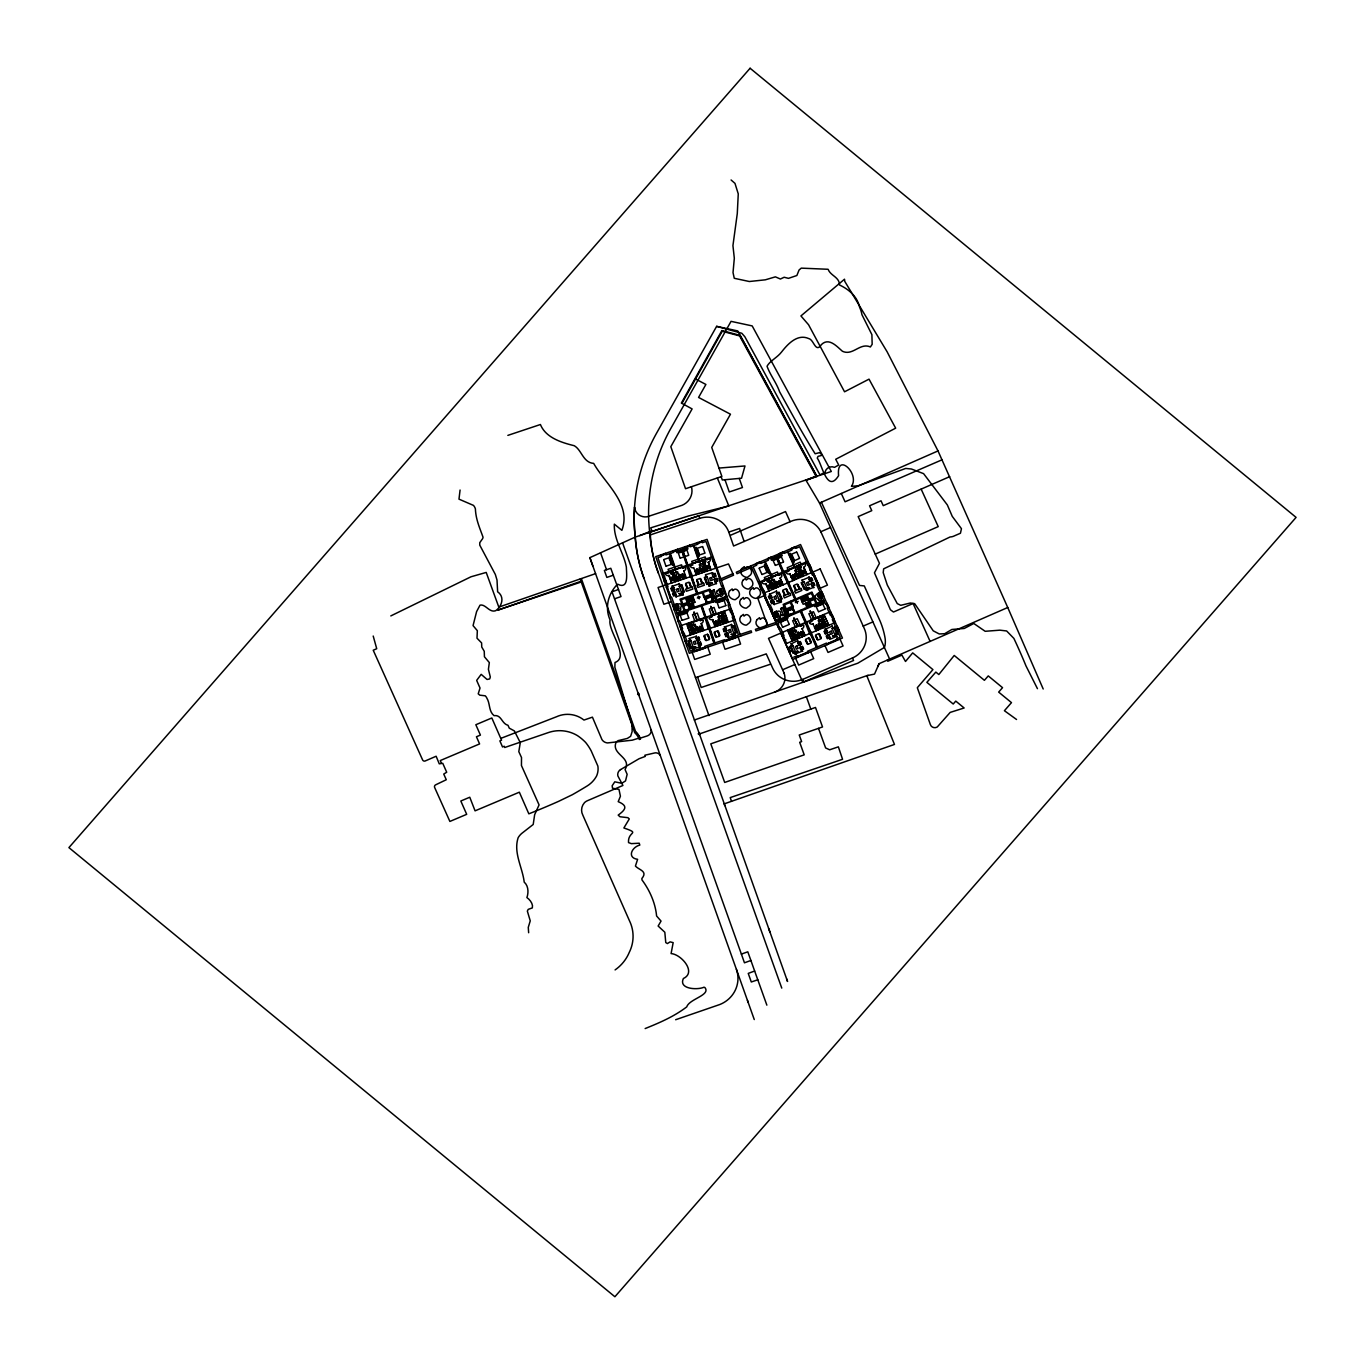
<?xml version="1.0" encoding="UTF-8"?>
<svg xmlns="http://www.w3.org/2000/svg" width="1365" height="1365" viewBox="0 0 1365 1365"><rect width="100%" height="100%" fill="white"/><g stroke="black" fill="none" stroke-linecap="round" stroke-linejoin="round"><path stroke-width="1.5" d="M719.628 595.004L718.109 594.014A2.116 2.065 -8.4 0 1 716.779 591.284M716.54 583.503L709.937 585.721L708.589 583.828M460.073 490.035L458.981 499.146L473.467 505.391A9.845 9.555 -8.4 0 1 475.395 508.889C475.822 519.638 479.815 528.05 483.039 537.213A4.607 4.47 -8.4 0 1 481.93 539.602L479.763 542.69L479.763 545.13L495.341 574.46L497.014 580.057L497.628 591.796C504.726 596.693 502.269 606.009 495.717 610.701C489.37 613.056 485.684 603.842 480.036 605.122L476.607 611.571L473.058 625.614L477.341 630.681L476.999 638.206L481.606 642.915L481.743 647.027L484.251 651.293L484.439 656.787L489.335 662.588L488.414 669.328L490.308 676.989L489.711 678.934L487.049 679.463L481.18 674.344L476.658 680.401L480.036 688.045L478.228 693.812L479.78 695.16L485.223 695.809A7.746 7.525 -8.4 0 1 486.878 698.18C490.291 703.743 488.534 711.216 494.045 715.635C501.637 714.56 501.484 723.587 508.019 725.31L509.282 728.159L514.349 730.906L520.287 742.645L518.802 751.654L521.515 757.541L521.447 765.543L539.073 804.906L534.653 814.683L533.203 824.477L521.788 833.384A17.131 16.619 -8.4 0 0 518.154 837.701C513.189 852.681 522.505 867.44 524.211 882.131C528.494 885.8 528.682 892.659 526.907 897.573C530.012 899.689 533.391 904.193 532.333 907.896L528.204 909.38L527.351 911.12L530.251 920.846L528.272 927.364L528.647 932.739M719.526 595.464L720.498 596.351M714.97 621.792L716.744 621.706M799.992 566.373L800.692 567.925M817.345 625.818L815.826 626.416M802.04 632.319L800.538 633.019M820.229 597.563L820.501 596.113L820.16 597.478M700.893 627.115L699.324 627.576M772.658 584.254L773.699 580.04M794.618 634.981L795.676 630.767M709.937 585.721L708.691 586.148L708.93 584.885M721.215 593.144L721.573 591.847M721.675 593.331L722.085 591.898M675.846 576.678L677.262 572.566M693.301 629.06L694.7 624.948M804.326 572.14L802.859 570.519L803.354 572.566M1043.201 689.001L1007.745 607.51L879.094 663.68L874.521 674.088L866.792 675.692L699.307 733.995M877.78 666.666L879.094 663.68M768.341 581.797L767.676 580.33M707.002 565.588L708.435 567.192M704.63 561.1L705.193 562.687M794.276 586.08L794.891 587.428M681.92 403.375L722.221 331.268L739.608 335.909L815.997 476.146L805.981 480.292L819.529 503.071L889.605 659.039M805.981 480.292L816.918 476.487L737.765 330.927L716.625 326.354L656.514 433.285A181.409 176.017 -8.4 0 0 637.762 483.329A181.75 176.358 -8.4 0 0 635.237 537.093A159.296 154.552 -8.4 0 0 638.138 557.875L638.393 559.07A159.842 155.098 -8.4 0 0 643.888 578.06L787.554 981.469L786.615 978.859M802.722 570.638L803.968 571.679L802.859 570.57M777.163 616.298L777.879 615.206L776.583 614.421L775.883 615.513L777.197 616.229M791.581 607.886L793.44 610.786M794.003 575.723L792.638 576.286M780.029 581.712L778.681 582.326M806.732 590.363L808.763 587.667M795.522 654.108L797.57 651.412M778.408 581.541L779.62 581.029M792.4 575.518L793.628 575.006M677.501 608.858L678.303 607.817L677.091 606.93L676.289 607.971L677.552 608.807M710.602 595.601L710.687 596.539L705.705 597.239M697.856 569.922L696.44 570.365M683.302 574.853L682.073 575.245M680.64 610.138L680.76 608.961M780.302 617.424L780.422 616.144M800.368 632.268L801.579 631.756M815.69 625.682L816.901 625.153M783.629 593.297L784.312 594.816M778.442 614.25L777.709 612.783M817.584 595.635L818.249 597.153M709.186 585.585L711.455 583.06M715.533 598.467L717.802 595.959M692.891 649.296L695.16 646.771M681.8 574.443L683.063 574.017M696.287 569.58L697.532 569.171M810.315 639.793L809.667 638.342M811.356 642.096L810.639 640.646M816.458 638.138L817.14 639.639M820.331 635.476L819.614 634.025M782.606 590.994L783.288 592.512M699.255 626.825L700.518 626.416M715.089 621.519L716.335 621.092M690.383 584.186L689.854 582.65M691.219 586.575L690.673 585.039M714.151 632.78L714.697 634.35M802.518 651.088L794.754 654.057L796.375 654.142M787.468 590.687L786.871 589.185M798.61 585.909L797.945 584.425M799.651 588.213L799.054 586.728M806.442 642.437L807.125 643.956M815.417 635.817L816.099 637.336M821.321 637.813L820.604 636.346M685.503 584.083L686.049 585.653M686.339 586.472L686.885 588.042M696.628 580.381L697.174 581.934M702.395 582.821L701.746 581.319M719.201 591.199L719.747 592.768M714.987 635.169L715.533 636.738M798.081 586.046L797.433 584.715M793.747 586.216L794.43 587.718M788.458 593.041L787.844 591.506M794.788 588.52L795.471 590.038M805.401 640.134L806.084 641.652M701.508 580.466L700.91 578.931M678.951 606.93L678.422 605.395M709.663 638.683L709.135 637.148M719.867 635.271L719.27 633.735M678.405 607.033L677.876 605.65M718.485 632.985L718.007 631.586M708.298 636.397L707.77 635.015M709.135 638.786L708.589 637.404M697.464 582.753L698.01 584.322M703.965 636.192L704.511 637.762M704.801 638.581L705.347 640.151M708.793 636.329L708.367 634.759M718.98 632.916L718.434 631.347M707.121 565.502C709.988 566.748 705.023 565.298 707.428 567.533M813.728 587.342L805.964 590.328L807.756 590.328M620.495 769.638L639.059 758.735L645.287 756.398A14.947 14.503 -8.4 0 0 644.894 755.22L653.818 753.156A5.272 5.119 -8.4 0 1 660.268 755.425M783.135 590.857L783.732 592.205M795.317 588.383L795.932 589.748M799.122 588.366L798.525 587.018M777.913 614.404L777.248 613.073M818.113 595.515L818.71 596.863M805.93 639.997L806.544 641.362M820.792 637.967L820.143 636.636M705.33 638.496L705.824 639.895M836.489 635.646L837.018 637.028L835.994 634.64M767.471 580.33L768.188 581.934M390.8 615.922L470.993 576.781L486.213 572.43L498.805 607.118L595.567 573.641L754.265 1019.553M815.946 635.681L816.56 637.046M819.717 635.681L819.102 634.333M816.987 638.001L817.601 639.349M786.888 590.857L786.325 589.475M784.158 593.161L784.773 594.526M787.929 593.161L787.315 591.813M809.701 639.997L809.138 638.632M806.971 642.318L807.585 643.666M810.725 642.301L810.128 640.953M697.174 580.279L697.669 581.678M689.837 584.288L689.41 582.889M690.673 586.677L690.246 585.261M701.798 582.957L701.371 581.558M715.533 635.083L716.011 636.482M595.567 573.641L589.885 557.637L635.237 537.093L831.319 471.471L752.183 325.911L731.043 321.355L670.915 428.286A181.289 175.914 -8.4 0 0 652.163 478.33A181.75 176.358 -8.4 0 0 649.638 532.077A159.296 154.552 -8.4 0 0 652.538 552.876A160.012 155.252 -8.4 0 0 658.288 573.044M819.529 503.071L938.011 450.928L1007.745 607.51M949.682 476.658L883.24 505.664L881.022 500.801L869.573 505.784L871.774 510.664L858.175 516.601L879.452 563.353L874.453 572.822L890.407 609.728L893.461 612.032L913.083 603.484L930.094 641.379M875.238 554.105L938.233 526.617L921.153 489.114M942.038 459.8L845.072 501.791L841.301 493.499M730.838 535.131L785.523 511.568L790.096 521.737M734.489 545.642L791.12 521.276A22.915 22.232 -8.4 0 1 821.235 532.572M830.5 527.555L820.826 531.719L864.335 628.617A22.915 22.232 -8.4 0 1 852.46 657.981L802.757 679.378A22.915 22.232 -8.4 0 1 772.641 668.082L766.243 653.818M732.886 573.675L721.181 578.726M756.227 564.223L760.527 562.653M767.949 559.172L772.249 557.603M779.671 554.139L783.971 552.569M791.393 549.088L795.693 547.519M721.351 580.466L733.568 575.194L728.5 563.933L666.359 584.766L662.469 573.539L712.274 556.835L719.696 578.419M783.459 562.022L779.961 563.523L776.856 556.579L781.753 554.48L782.282 555.657L781.053 556.186L780.524 555.009M777.692 556.613L779.79 555.709M778.357 557.159L779.756 556.545M777.606 558.285L778.477 557.893M780.234 557.142L780.353 555.077M765.731 563.899L764.502 564.428L765.048 565.622L766.26 565.093M778.818 558.166L780.217 557.568M789.021 553.883L790.25 553.354L790.779 554.548L789.55 555.077L791.751 555.333M759.264 568.096L764.349 565.912M791.478 554.241L796.546 552.057M766.345 565.264L764.98 566.85M793.15 557.961L792.451 558.268A5.119 4.965 -8.4 0 1 793.202 559.752L794.106 560.588L792.365 561.339M766.772 571.338L767.471 571.031A5.119 4.965 -8.4 0 1 766.721 569.546M769.075 571.355L766.942 571.253M762.148 574.529L767.232 572.345M769.16 571.525L767.932 572.054L768.461 573.232L769.689 572.703M792.434 561.51L793.662 560.981L794.191 562.158L792.963 562.687M794.362 560.674L799.446 558.49M770.645 574.853L764.349 577.566L765.253 579.579M771.106 574.648L777.402 571.952L778.92 575.365M793.475 565.025L787.178 567.738L788.782 571.133L785.933 572.362A2.935 2.849 -8.4 0 0 789.806 573.812L789.943 573.744M793.935 564.837L800.231 562.124L801.136 564.137M767.847 578.828L761.755 582.207A2.952 2.866 -8.4 0 0 765.629 583.657L768.034 587.752L771.123 586.523L767.727 578.948M768.836 578.436L778.596 574.255M787.997 570.195L797.757 565.997M798.713 565.554L802.279 564.598M769.058 578.521L778.425 574.494M788.305 570.246L797.689 566.27M767.369 579.801L768.341 579.374M768.904 579.135L769.877 578.709M797.245 566.936L798.235 566.509M798.798 566.27L799.771 565.861M802.159 564.649L805.367 563.438A2.952 2.866 -8.4 0 1 803.849 567.209L807.107 574.494M768.017 579.852L766.908 581.541L768.939 581.882M799.361 566.373L801.392 566.697L800.282 568.403M778.715 575.313L781.616 574.204A2.935 2.849 -8.4 0 1 780.08 577.975L781.701 581.592M800.112 566.287L800.828 567.891M769.536 579.989L771.669 586.796L781.207 581.814M798.44 567.55L802.125 573.71L791.922 577.207M770.15 580.961L774.006 579.306L776.054 583.896M798.764 568.642L794.908 570.297L796.972 574.887M770.764 580.91L773.546 579.698M795.522 570.246L798.303 569.051M765.782 583.589L768.904 590.943M803.9 567.328L805.299 571.713L802.296 573.112L798.9 565.554M780.012 578.197L783.271 584.749M790.011 573.88L792.741 580.688M772.982 584.527L775.269 583.555M797.245 574.085L799.532 573.112M772.658 585.141L775.439 583.947M797.433 574.494L800.214 573.3M781.804 581.558L772.163 585.704L768.717 578.163M791.325 577.463L800.965 573.317L797.604 565.656M767.949 587.957L771.242 586.609M802.262 573.198L805.538 571.85M781.002 583.913L779.432 584.595L779.961 585.773L781.531 585.09M793.662 578.453L795.249 577.787L795.778 578.965L794.208 579.647M771.379 588.742L772.351 588.332M772.914 588.076L773.887 587.667M787.127 582.036L786.871 583.196M788.083 581.626L789.124 582.241M801.272 575.876L802.245 575.467M802.808 575.228L803.78 574.802M802.159 580.21L809.155 577.19M808.967 579.306L811.322 578.282L812.226 580.313L809.872 581.336L808.967 579.306L811.527 577.787L812.738 580.5L809.957 581.285M811.083 584.032L813.455 583.026L814.359 585.056L812.004 586.063L811.083 584.032L813.642 582.531L814.871 585.244L812.09 586.029M783.561 605.241L812.294 592.888M780.678 608.841L783.049 607.835L785.779 613.926L783.425 614.95M795.368 602.596L798.167 601.385M775.627 612.1L774.757 612.68L775.815 612.39M774.945 612.97L775.815 612.595M818.454 593.536L819.597 593.775M818.846 594.287L819.324 593.161M785.387 609.319L792.911 606.077M802.176 602.084L813.301 597.495M785.762 610.155L793.287 606.913L791.086 602.016M809.53 600.242L813.728 598.433M787.639 610.001L791.581 608.38M795.266 612.458L789.089 614.677L787.434 610.872L792.468 608.654M787.434 610.872L792.758 609.285M814.154 599.389L803.166 604.286L800.351 598.024M793.986 610.564L792.656 607.271M777.112 620.341L823.658 600.31M777.504 621.194L824.05 601.163M780.541 620.29L782.64 619.386M783.339 619.096L785.438 618.174M816.424 604.832L818.522 603.927M819.222 603.637L821.321 602.733M781.207 620.819L782.606 620.222M784.005 619.625L785.404 619.01M780.046 621.519L778.835 622.048L778.289 620.853L787.4 616.946L787.929 618.123L786.701 618.652L786.172 617.475M817.089 605.378L818.488 604.763M819.887 604.166L821.286 603.552M822.583 603.193L823.812 602.665L823.266 601.487L814.171 605.412L814.7 606.589L815.929 606.06L815.4 604.883M780.456 621.945L781.326 621.57M783.083 620.819L783.902 619.864M785.882 619.608L785.984 617.543M817.208 606.111L815.57 604.797M818.966 605.36L820.007 604.917M822.634 603.774L821.525 603.654M781.667 621.843L783.066 621.246M784.466 620.631L785.865 620.034M817.533 606.384L818.932 605.787M820.331 605.173L821.73 604.576M795.164 619.608L797.245 618.72L799.975 624.812M782.81 627.2L789.107 624.488M818.693 611.742L824.989 609.029M787.622 630.494L789.738 629.589L794.328 639.827L792.212 640.748M800.487 624.829L790.83 628.821M811.22 620.205L820.979 616.025M824.187 614.762L822.088 615.666L826.678 625.921L828.794 624.999M790.898 629.197L800.436 625.085M789.328 630.528L790.318 630.101M790.881 629.862L791.854 629.436M820.536 617.099L821.508 616.673M822.071 616.434L823.061 616.007M800.828 625.989L803.593 624.965A2.952 2.866 -8.4 0 1 802.074 628.736L801.972 628.907M791.512 630.715L793.645 637.523L803.183 632.541M821.73 617.714L825.415 623.856L815.212 627.354M788.561 632.558L790.659 631.654M823.01 617.731L825.125 616.826M792.11 631.688L795.966 630.033L798.047 634.64M822.037 618.806L818.198 620.461L820.263 625.085M792.724 631.62L795.505 630.425M818.812 620.41L821.593 619.215M782.333 636.448L784.022 635.715L780.592 628.088L778.92 628.821L777.095 624.761L778.767 624.027L777.06 620.222L775.388 620.939L770.901 610.957L772.59 610.223L770.235 605.002L768.563 605.719L764.076 595.737M811.134 620.017L812.073 621.314L809.223 622.542A2.952 2.866 -8.4 0 0 813.096 623.993L813.25 623.924M789.465 634.606L791.564 633.701M823.931 619.778L826.03 618.874M790.386 636.636L792.485 635.732M824.835 621.809L826.951 620.904M794.959 635.254L797.228 634.264M820.536 624.249L822.805 623.276M794.652 635.902L797.433 634.708M820.723 624.675L823.505 623.481M784.158 640.509L785.831 639.775M803.763 632.285L794.14 636.431L790.676 628.873M814.615 627.61L824.238 623.464L820.877 615.82M791.29 638.683L793.389 637.762M825.757 623.856L827.855 622.935M794.669 637.762L793.833 637.95L803.695 633.718L804.616 635.749M801.033 635.066L802.961 634.23M816.628 628.361L818.556 627.525M820.894 626.518L822.634 625.767L823.402 627.456L821.645 628.207M824.904 624.761L815.741 628.531L816.645 630.579M793.338 639.468L794.328 639.042M794.891 638.803L795.863 638.376M824.545 626.04L825.535 625.631M826.098 625.375L827.071 624.965M810.725 632.097L811.765 632.678M801.801 636.755L803.729 635.919M817.379 630.05L819.307 629.214M825.194 629.197L832.189 626.177M826.917 630.476L824.545 631.5L825.467 633.531L827.821 632.507M792.826 645.56L790.471 646.583L793.202 652.675L795.573 651.651M787.503 647.983L789.192 647.249M832.138 628.617L834.493 627.61L837.24 633.701L834.885 634.708L832.138 628.617L834.697 627.115L837.735 633.889L834.971 634.674M789.328 652.043L791.018 651.327M829.05 635.22L826.678 636.226L827.6 638.257L829.954 637.25M800.794 649.808L803.149 648.802L802.245 646.771L799.89 647.778L800.794 649.808L803.661 648.989L802.449 646.276L799.975 647.744M829.152 638.001L829.766 639.349L836.062 636.636M863.175 626.091L872.849 621.928M793.662 657.213L797.126 655.729L797.843 657.367M797.467 656.514L807.79 652.078M826.781 643.905L837.103 639.468M797.57 656.753L807.892 652.316M826.883 644.144L837.206 639.707M782.589 669.771L794.839 664.499M773.238 558.524L775.337 557.62M773.904 559.053L775.303 558.456M774.023 559.804L772.385 558.49L772.744 559.735L771.515 560.264L770.986 559.087L775.9 556.971L782.657 572.293M775.781 559.053L776.651 558.677M774.347 560.077L775.764 559.462M775.508 565.434L779.005 563.916M775.013 586.08L776.753 585.329L777.521 587.018L775.764 587.769M769.536 594.219L776.531 591.216M771.259 595.498L768.887 596.522L769.792 598.553L772.163 597.529L771.259 595.498L768.393 596.334L769.604 599.047L772.078 597.58M776.48 593.656L778.835 592.649L781.565 598.74L779.21 599.764L776.48 593.656L779.04 592.154L782.077 598.928L779.296 599.73M774.279 602.272L771.925 603.296L771.02 601.265L773.375 600.242L774.279 602.272L771.72 603.791L770.508 601.078L773.29 600.293M774.091 604.388L781.548 601.965L780.319 599.679M798.696 636.073L796.955 636.824L797.706 638.513L799.463 637.762M800.402 625.238L791.018 629.248L794.191 636.295M441.322 762.967L440.264 760.561L479.593 743.925L476.436 736.759L480.412 735.087L475.839 724.73L491.827 717.973L501.552 740.171L499.863 740.871L502.525 746.962L504.214 746.245L504.76 747.491L547.706 732.8A33.852 32.845 -8.4 0 1 577.241 735.496A49.652 48.184 -8.4 0 1 580.859 738.107A50.386 48.884 -8.4 0 1 585.67 742.492A54.412 52.791 -8.4 0 1 591.233 750.955L597.853 766.055A18.445 17.882 -8.4 0 1 597.989 770.662A18.649 18.103 -8.4 0 1 596.403 776.378L594.85 778.801A26.822 26.02 -8.4 0 1 587.257 785.899A506.006 490.973 -8.4 0 1 572.327 794.72L558.831 801.238A716.983 695.689 -8.4 0 1 528.835 813.83L519.348 792.195L475.071 810.844L469.765 797.228L460.824 801.016L466.693 814.325L449.887 821.44L434.633 787.468A2.099 2.047 -8.4 0 1 435.742 784.79L446.27 779.739L443.744 774.057L446.696 772.232L442.755 763.308L439.257 763.837L436.135 756.244L425.078 761.022A2.047 1.979 -8.4 0 1 422.604 759.93L373.225 650.235L376.723 648.716L373.208 636.039M682.875 593.621L683.319 595.038L682.483 592.564M780.814 600.685L780.422 601.743M735.138 634.367L735.581 635.783L734.745 633.309M500.784 738.397L556.459 716.779A25.867 25.099 -8.4 0 1 583.964 720.072L592.427 717.154L601.948 739.591A7.388 7.166 -8.4 0 0 607.527 742.935L632.2 740.188L638.786 738.175A21.652 21.004 -8.4 0 1 639.349 739.506L640.134 738.175A19.622 19.042 -8.4 0 0 635.766 731.998L581.388 578.675L580.21 579.067L580.995 581.285L497.798 610.138L581.251 581.985L634.708 732.664A18.53 17.984 -8.4 0 1 638.786 738.175M645.15 1028.562C660.012 1022.573 674.037 1016.533 686.749 1006.875C689.206 998.907 711.046 995.221 704.92 987.577L703.999 987.202C697.583 990.205 678.269 989.233 683.387 978.5C696.918 972.29 681.152 954.203 671.085 953.589L673.167 942.635L670.113 941.867L667.4 943.556L665.762 942.567L664.823 932.244L658.135 926.033L661.035 921.085L656.599 915.983C655.371 903.016 649.723 890.304 641.994 879.947L641.874 878.497C648.102 871.109 638.905 870.017 635.442 866.058L637.609 859.319C626.808 857.868 631.722 847.068 639.81 845.089L639.212 843.212L631.364 843.638L628.548 842.597C627.559 830.978 641.14 833.93 623.873 827.975L629.282 818.949L627.9 817.686L619.983 816.748L618.191 815.11C626.33 809.189 627.695 805.691 618.208 801.664L620.427 796.222L618.976 789.397L612.51 788.236L612.151 785.779L614.779 781.821L621.809 783.288L625.528 780.899L627.149 774.33L625.068 769.553C632.063 757.114 611.264 754.674 615.973 742.56A8.105 7.866 -8.4 0 1 618.089 740.632L627.286 738.448L630.63 736.315L632.149 731.555L631.961 723.996L614.864 667.263L615.001 662.486C630.169 656.906 607.51 630.562 610.07 619.966C604.627 607.63 608.107 594.167 616.929 584.8L617.697 584.22C629.111 589.97 626.45 573.488 626.364 567.106C623.651 552.45 613.653 539.67 614.335 524.143L621.877 530.337C631.79 503.873 605.105 483.841 593.673 463.383C583.06 462.667 581.797 450.006 574.238 445.707C561.425 442.567 545.693 437.687 540.421 424.515L507.848 435.384M686.049 583.998L686.544 585.397M700.91 580.586L700.484 579.169M686.885 586.387L687.363 587.786M698.01 582.667L698.488 584.066M719.747 591.113L720.225 592.512M704.511 636.107L704.988 637.506M714.697 632.695L715.192 634.094M719.27 635.39L718.775 633.991M614.54 598.808L621.024 596.573L618.499 589.509L611.998 591.779L741.383 954.084L747.798 951.815L750.904 960.482L754.64 971.027L748.242 973.399L751.296 981.981L757.797 979.814L766.857 1005.152M750.904 960.482L744.454 962.803L741.383 954.084M694.324 720.02L857.783 663.219L884.315 647.505L884.929 645.867A22.898 22.215 -8.4 0 0 885.083 638.172A83.214 80.74 -8.4 0 0 883.923 632.609A82.975 80.518 -8.4 0 0 880.118 621.143L864.284 585.909L859.489 585.431L821.406 502.252M810.81 709.083L815.502 707.462L822.532 726.965L799.242 735.018L801.63 741.605L799.685 742.287L804.207 754.845L724.696 782.452L710.79 743.84L810.81 709.083L806.357 696.73M675.641 1019.723L719.747 1004.538A28.784 27.931 -8.4 0 0 736.418 969.321M613.312 575.211L606.845 577.412L604.371 570.451L610.786 568.267L618.499 589.509M711.472 615.939L721.13 612.663L718.621 613.585L719.474 616.042M700.126 646.874L692.14 649.211L693.744 649.416M695.553 379.009L705.893 384.452L698.573 397.437L730.463 414.209L711.728 447.43L721.88 476.436L685.537 488.721L670.812 446.679L692.106 408.92L681.357 403.067L721.897 330.535L740.052 335.363L816.918 476.487M647.522 532.998L698.863 515.765L699.767 518.359A22.915 22.232 -8.4 0 1 728.774 532.094L739.625 528.46L744.147 541.478M650.252 534.926L699.767 518.359M661.24 555.333L665.574 553.883M673.355 551.272L677.688 549.822M685.469 547.211L689.803 545.761M697.583 543.151L701.917 541.7M661.325 555.589L665.659 554.122M673.44 551.528L677.774 550.061M685.554 547.45L689.888 546M697.669 543.389L702.002 541.939M678.661 551.068L680.828 550.334M679.275 551.648L680.726 551.153M679.036 552.108L679.207 552.057A5.119 4.965 -8.4 0 0 680.811 551.409M679.326 552.398L677.825 550.948M681.135 551.801L682.039 551.494M679.634 552.689L681.084 552.211M670.625 555.845L669.362 556.255L669.788 557.483L671.051 557.057M663.834 559.496L669.072 557.739M671.119 557.244L669.618 558.729M670.761 560.298L670.59 561.527M680.316 558.131L683.933 556.92L681.442 549.737L686.868 565.366M673.303 563.54L671.205 563.267M666.137 566.151L671.375 564.393M673.372 563.728L672.109 564.137L672.536 565.366L673.798 564.939M674.566 567.158L668.065 569.341L668.782 571.423M675.044 567.004L681.544 564.82L682.858 568.335M672.45 570.263L682.568 567.004M692.26 563.626L702.378 560.35M671.546 570.86L668.116 572.737M672.553 570.553L682.636 567.175M702.429 560.537L692.243 563.557L692.891 564.956L690.11 565.895A2.935 2.849 -8.4 0 0 693.829 567.652L696.167 574.767M703.436 560.162L707.07 559.514M668.372 572.498L665.182 573.727A2.952 2.866 -8.4 0 0 668.901 575.484L670.983 580.364L674.344 579.238L671.426 570.536M670.966 571.781L671.972 571.44M672.57 571.253L673.576 570.911M701.849 561.425L702.856 561.083M703.453 560.896L704.459 560.554M706.951 559.548L710.244 558.609A2.952 2.866 -8.4 0 1 708.401 562.244L708.281 562.414M671.631 571.901L670.369 573.488L672.348 574M682.671 568.267L685.639 567.396A2.935 2.849 -8.4 0 1 683.797 571.031L683.848 571.167M703.999 561.032L705.995 561.527L704.732 563.148M671.017 572.327L671.324 574.068L671.205 572.327M704.75 561.015L705.33 562.67M673.116 572.157L674.651 579.135L684.582 574.938M702.992 562.141L706.115 568.574L695.655 571.218M673.645 573.181L677.62 571.833L679.275 576.593M703.214 563.25L699.221 564.598L700.876 569.341M662.81 577.344L664.533 576.764M708.247 562.295L711.011 569.785M712.632 560.64L714.373 560.042M708.435 562.363L709.783 567.345L706.422 568.471L703.316 559.838M676.153 576.968L678.507 576.184M701.218 568.557L703.572 567.772M664.26 581.558L666.001 580.978M684.957 574.682L675.283 577.924L672.433 570.195M695.177 571.253L704.852 567.994L702.31 560.179M714.1 564.837L715.823 564.257M685.196 574.733L675.231 578.077L672.757 570.655L675.334 569.853L676.187 572.327M695.041 571.423L704.988 568.096M709.646 566.953L706.285 568.079L709.681 567.021M670.863 580.04L674.225 578.896L670.846 579.971L669.311 575.484M675.658 579.46L674.634 579.801L675.317 581.746M679.872 578.129L678.064 578.743L678.678 580.5M684.275 576.661L682.295 577.327L682.892 579.084M697.003 572.379L698.999 571.713M705.517 569.427L706.541 569.086M682.585 577.617L684.223 577.071L684.65 578.299L683.012 578.845M674.191 581.046L675.197 580.705M675.777 580.5L676.784 580.159M705.074 570.672L706.08 570.331M706.661 570.143L707.667 569.802M665.574 584.988L658.067 587.513L663.868 604.251L671.392 601.726M666.325 587.445L668.048 586.865L657.896 557.637L661.598 556.391L661.018 554.702M672.211 586.233L679.446 583.811M705.415 574.733L712.769 572.652M673.815 587.65L671.375 588.469L672.109 590.567L674.549 589.748M712.376 574.733L714.816 573.914L715.55 576.013L713.11 576.832M679.173 586.25L681.63 585.431L683.814 591.728L681.374 592.546M707.258 576.849L704.818 577.668L707.019 583.964L709.459 583.145M675.521 592.564L673.082 593.383L673.798 595.481L676.255 594.662M714.083 579.63L716.523 578.811L717.256 580.91L714.816 581.729M720.601 578.112L718.877 578.692L721.607 586.438L723.331 585.858M669.908 597.785L671.648 597.205L674.395 605.105L672.655 605.685M675.863 596.744L682.602 594.884M680.384 600.003L710.09 590.038M714.304 590.277L711.865 591.096L714.049 597.409L716.489 596.59M720.293 589.509L721.3 589.168M675.368 604.883L676.34 604.541M720.328 589.646L721.317 589.322M720.464 589.799L721.368 589.492M687.107 602.443L694.188 600.071M703.76 596.846L711.54 594.236M682.824 604.064L694.068 600.31L694.734 602.221L683.507 606.026M711.847 595.123L704.067 597.734L702.31 592.649M683.165 605.053L687.499 603.586M687.892 604.729L694.973 602.34L692.72 595.857M674.105 609.882L675.846 609.302L678.456 616.843L676.733 617.424M705.398 599.337L704.528 597.648M706.08 599.116L711.148 596.693L712.513 600.651L706.951 602.511M726.931 596.181L725.19 596.761L726.555 600.702L728.296 600.122M677.142 613.021L725.242 596.88M677.45 613.892L725.549 597.768M680.521 613.26L682.688 612.527M683.421 612.288L685.588 611.554M717.598 600.822L719.764 600.088M720.498 599.849L722.665 599.116M681.135 613.841L682.568 613.363M684.019 612.868L685.469 612.39M686.8 612.134L688.062 611.708L687.636 610.479M718.212 601.402L719.645 600.924M721.095 600.429L722.546 599.952M682.995 613.994L684.087 613.619M685.895 613.021L686.8 612.714M718.263 602.153L716.761 600.702M720.072 601.556L721.164 601.18M722.972 600.583L723.262 598.518M681.493 614.898L682.944 614.404M684.394 613.926L685.827 613.431M718.57 602.46L720.02 601.965M721.471 601.487L722.904 600.992M694.666 613.943L692.516 614.659L694.717 620.973M695.126 613.789L697.276 613.073L699.46 619.369M711.438 608.312L709.288 609.046L711.489 615.342M711.899 608.159L714.049 607.442L716.233 613.755M678.183 621.621L679.924 621.041L682.619 628.77L680.879 629.35M682.176 620.324L688.677 618.14M719.253 607.886L725.753 605.702M729.763 604.32L728.023 604.9L730.753 612.783L732.493 612.202M686.714 624.01L688.898 623.293L692.567 633.872L690.4 634.606M690.007 622.952L700.074 619.573M711.165 615.854L721.232 612.476M724.508 611.332L722.324 612.066L726.009 622.662L728.176 621.928M690.229 623.105L692.772 622.252L693.625 624.709M688.421 624.18L689.427 623.839M690.007 623.634L691.014 623.31M720.652 613.363L721.658 613.021M722.256 612.817L723.262 612.493M700.109 620.648L703.111 619.812A2.952 2.866 -8.4 0 1 701.252 623.447L702.548 627.149L692.686 630.459L689.888 622.594M690.571 624.556L692.089 631.517L702.019 627.32M721.795 614.062L724.917 620.512L714.458 623.157M687.465 626.143L689.632 625.426M723.075 614.199L725.242 613.482M691.082 625.562L695.075 624.232L696.73 629.009M722.017 615.188L718.024 616.519L719.696 621.297M691.697 625.562L694.58 624.59M718.638 616.519L721.522 615.547M711.216 615.496L711.865 616.878L708.93 617.867A2.952 2.866 -8.4 0 0 712.649 619.625L712.803 619.573M701.149 623.617L703.828 630.425M688.199 628.258L690.366 627.525M723.808 616.315L725.975 615.581M688.933 630.357L691.1 629.64M724.542 618.413L726.709 617.68M693.608 629.35L695.962 628.565M720.02 620.495L722.375 619.693M682.329 633.565L684.07 632.968L686.766 640.697L685.025 641.294M693.232 629.982L696.116 629.009M720.174 620.939L723.058 619.966M733.961 616.417L732.22 616.997L738.482 635.032L734.916 636.226L735.496 637.899L724.832 641.482L724.235 639.81L704.63 646.379L705.21 648.068L694.546 651.634L693.966 649.962L690.383 651.156L688.216 644.911L686.476 645.491M689.666 632.473L691.833 631.739M725.259 620.529L727.443 619.795M701.644 629.47L700.023 630.016L700.45 631.227L702.071 630.681M716.13 624.607L717.751 624.061L718.178 625.289L716.54 625.835M691.628 633.428L692.635 633.087M693.232 632.899L694.239 632.558M723.877 622.611L724.883 622.269M725.463 622.082L726.47 621.74M689.12 638.445L696.491 636.363M724.474 626.996L731.691 624.556M696.099 638.462L698.539 637.643L699.272 639.741L696.815 640.56M726.078 628.412L723.638 629.231L724.354 631.33L726.794 630.511M690.98 640.56L688.54 641.379L690.724 647.675L693.164 646.856M731.435 626.996L733.875 626.177L736.076 632.473L733.619 633.309M697.788 643.359L700.245 642.54L700.962 644.638L698.522 645.457M727.784 633.309L725.344 634.128L726.061 636.226L728.5 635.408M728.125 637.489L734.865 635.629M740.12 634.469L751.091 630.801L751.637 632.37L689.308 653.289L655.712 556.613L707.07 539.38L740.666 636.056M694.239 650.764L704.92 647.181M724.525 640.612L735.189 637.028M694.324 651.02L705.005 647.437M724.61 640.85L735.274 637.267M776.873 623.907L755.954 630.92L755.408 629.35L776.19 622.372L764.178 595.686M695.468 677.569A22.932 22.249 -8.4 0 0 697.549 676.972L765.356 654.21M769.928 664.397L701.201 687.482L697.549 676.972M688.54 555.367L684.923 556.579L682.449 549.378L687.516 547.689L687.943 548.918L686.663 549.344L686.237 548.116M683.285 549.498L685.469 548.764M683.899 550.078L685.349 549.6M683.046 551.136L683.95 550.829M685.759 550.232L686.066 548.184M684.257 551.136L685.708 550.641M695.212 548.969L702.446 546.546M697.464 555.453L698.965 553.968M697.515 555.623L698.778 555.197L699.204 556.425L697.942 556.852L694.785 547.74L696.065 547.314L696.491 548.542M699.511 554.958L704.75 553.217M699.426 561.152L705.944 558.985L705.21 556.903L698.709 559.07L699.426 561.152L693.915 545.556M697.293 597.972L700.194 597M690.212 623.037L699.904 619.829M868.208 675.385L866.792 675.692L894.467 744.437L724.15 803.883L724.747 805.606M640.134 738.175L647.044 735.991A5.682 5.511 -8.4 0 0 651.139 729.678M718.963 468.076L744.983 465.96L741.553 478.211L722.307 479.985L721.164 476.692M819.154 600.651L818.283 600.003M833.35 635.988L836.762 636.329M777.675 601.027L781.087 601.385M782.009 615.342L785.421 615.7M679.719 593.69L683.097 594.321M731.981 634.435L735.36 635.066M716.625 326.354L741.826 333.282L744.846 336.728L819.973 474.901L825.04 472.256A6.825 6.62 -8.4 0 1 834.561 467.325L838.707 465.004L835.704 459.271L895.662 428.166L869.027 379.146L844.543 391.789L808.575 324.768L800.931 315.929L844.525 279.177L844.764 281.361L887.131 351.812L938.011 450.928M795.676 570.587L799.549 572.686M818.966 620.751L822.839 622.85M699.955 564.939L703.64 567.345M718.775 616.878L722.443 619.283M676.886 607.34L677.978 608.142M676.511 607.681L677.74 608.568M1016.55 719.491L1004.418 710.721L1011.482 702.634L998.668 692.106L1002.541 687.67L988.26 675.914L984.404 680.316L954.22 655.473L938.83 674.532L935.844 672.075L926.869 682.346L953.214 704.016L955.773 701.098L964.151 707.991L950.194 712.394L937.226 727.016A4.658 4.522 -8.4 0 1 930.35 724.525L917.314 687.704L932.926 669.601L912.69 652.88L905.507 661.479L901.89 655.098L887.796 661.257L887.25 660.08M731.094 179.975L734.984 183.388L738.26 193.881L737.288 213.537L732.937 245.598L734.319 258.258L733.022 272.59L734.268 278.289L749.317 281.514L765.321 279.825L775.388 276.856L780.388 279.023L784.158 277.249L788.475 278.358L796.87 275.508L799.071 269.997L801.255 268.137L828.111 269.28C830.517 275.867 839.441 276.959 839.526 284.978C848.33 289.158 857.152 295.983 859.643 307.347A33.255 32.265 -8.4 0 1 861.946 314.684L871.894 334.664L872.167 344.321L870.392 346.966C859.916 342.274 852.903 356.214 842.427 351.266C836.882 346.505 828.982 337.206 821.474 344.526C815.451 353.689 814.018 339.578 808.677 338.554C797.484 333.572 787.827 343.946 781.599 351.965C777.163 357.698 769.962 360.821 767.045 366.247C770.218 375.153 776.48 382.78 779.603 391.789C791.137 412.571 802.671 433.916 815.144 453.76L819.478 452.651L821.474 454.289L821.44 455.483L818.062 456.354L817.243 458.128C822.174 464.424 827.156 493.857 838.588 475.685C836.131 451.423 860.257 473.655 851.453 486.35L858.193 485.769L905.729 468.434L911.462 469.014L923.593 473.655L947.344 504.948L952.275 516.397L961.455 528.699L960.448 533.237L954.613 535.763A10.238 9.93 -8.4 0 1 950.125 536.957L883.65 568.847L883.206 572.6L887.284 585.039L897.249 603.586L900.729 605.326L910.353 603.006L914.652 603.654L933.251 630.835L939.239 633.957L944.682 633.701L951.883 629.47L964.27 628.463L973.791 623.481L985.172 631.295L999.863 630.169L1006.636 630.971L1013.871 638.393A597.29 579.545 -8.4 0 1 1025.968 665.881L1037.451 688.677M780.029 615.871L780.456 614.131A2.116 2.065 -8.4 0 0 779.552 611.23A2.696 2.611 -8.4 0 0 777.692 611.349A2.167 2.099 -8.4 0 0 776.719 611.895M680.384 608.671L680.964 606.964A2.116 2.065 -8.4 0 0 680.333 604.013A2.696 2.611 -8.4 0 0 678.473 603.961A2.167 2.099 -8.4 0 0 677.45 604.439M769.007 587.325L768.512 585.295L769.996 586.916M795.488 575.535L795.147 573.419L796.495 575.092M818.778 625.682L818.778 623.566L819.785 625.255M776.531 583.691L776.531 581.558L777.538 583.247M798.508 634.418L798.508 632.285L799.515 633.974M671.955 579.443L671.921 577.259L672.962 579.101M852.443 657.964L853.569 660.472L803.883 681.886L802.757 679.378M840.004 639.11L843.075 645.969L828.026 652.436L824.955 645.594M833.981 627.832L836.711 633.923M821.867 602.084L825.091 608.773M810.793 578.504L811.714 580.534M812.926 583.247L813.83 585.278M832.036 625.835L832.94 627.866M809.001 576.849L809.769 578.538M810.981 581.251L811.902 583.282M813.113 585.995L813.881 587.684M816.236 606.743L818.437 611.657M803.951 581.865L801.17 582.65L804.224 589.424L806.681 587.957M825.04 628.856L825.791 630.545M827.019 633.258L827.941 635.288M802.006 579.869L802.927 581.9M805.964 588.673L806.425 589.68M825.074 631.261L825.996 633.292M827.207 636.005L828.128 638.035M802.193 582.616L804.941 588.707M816.219 617.833L813.472 611.725L808.865 613.704L811.612 619.812M811.39 612.629L814.137 618.72L810.059 610.82L813.694 618.908M781.36 556.869L783.561 561.766M810.622 651.77L813.711 658.63L798.662 665.096L795.573 658.237M795.368 626.791L792.638 620.7L794.72 619.795L797.45 625.904L793.833 617.799L797.894 625.716M787.008 619.335L789.209 624.232M779.517 620.341L782.572 627.098M808.984 564.803L810.81 568.864M813.369 574.58L817.857 584.561M821.286 592.205L823.112 596.266M826.371 603.552L828.197 607.613M831.541 615.086L833.367 619.164M836.728 626.637L838.554 630.698M813.13 574.682L817.618 584.664M821.03 592.308L822.856 596.386M826.132 603.654L827.958 607.732M829.749 611.998L834.612 622.85M836.472 626.74L838.298 630.801M806.596 561.783L811.458 572.635M837.479 640.304L836.745 638.683L840.209 637.199L837.496 631.159L839.185 630.425L837.359 626.364L835.67 627.081L832.326 619.608L833.998 618.891L832.172 614.83L830.5 615.547L827.139 608.073L828.828 607.34L827.002 603.279L825.33 604.013L822.054 596.727L823.743 595.993L821.918 591.932L820.229 592.666L816.799 585.022L818.488 584.288L814.001 574.307L812.329 575.023L809.769 569.324L811.441 568.591L809.616 564.53L807.943 565.264L799.651 546.751L796.051 548.303L795.317 546.683L791.12 548.474L791.854 550.112L784.329 553.337L783.595 551.716L779.398 553.525L780.132 555.146L772.607 558.387L771.873 556.766L767.676 558.575L768.41 560.196L760.885 563.438L760.151 561.8L755.954 563.609L756.688 565.229L753.088 566.782L761.397 585.278L759.708 585.995L761.534 590.072L763.223 589.339L765.748 595.004L757.865 598.399L767.505 625.289M802.245 563.66L802.671 564.598M796.802 552.16L799.532 558.251M803.576 567.465L805.674 572.174L802.415 573.573L798.576 565.246M806.783 574.631L805.879 572.6L792.451 578.385L793.372 580.415M824.05 614.455L828.896 625.272M817.311 604.064L811.919 592.035L783.169 604.405L788.578 616.434M811.407 593.263L816.424 604.439M802.518 574.051L803.439 576.081M824.835 624.624L825.774 626.637M820.757 615.939L811.458 620.358L820.945 616.366L824.119 623.43M801.494 574.494L802.466 576.508M821.662 619.591L823.027 622.662M798.815 569.239L800.419 572.822M792.195 555.35L792.792 556.698M793.406 558.063L794.021 559.411M798.371 569.427L799.754 572.498M792.519 557.022L792.98 558.046M822.72 625.528L823.641 627.559M791.137 555.794L791.751 557.159M792.348 558.507L792.963 559.872M818.522 617.492L819.58 619.864M799.446 575.365L800.351 577.412M790.284 555.76L791.188 557.79M791.495 558.473L792.417 560.503M788.049 551.75L794.822 566.85M795.232 567.328L796.307 569.7M807.21 595.072L811.851 605.395M787.605 551.938L794.379 567.038M808.933 599.389L809.769 601.248M820.655 626.416L821.559 628.463M795.317 570.741L796.921 574.324M797.604 576.354L798.371 578.06M806.237 595.498L808.063 599.559M797.365 576.269L798.286 578.299M805.248 595.908L807.073 599.969M808.063 602.187L809.889 606.248M827.156 644.758L826.422 643.12L807.449 651.293L808.165 652.914M818.573 627.32L819.495 629.35M804.275 596.334L806.101 600.395M807.09 602.596L808.916 606.657M817.857 626.091L816.134 625.016L815.741 626.996M794.567 575.928L792.843 574.853L792.468 576.832M795.266 577.173L796.187 579.204M803.303 596.761L805.111 600.822M806.101 603.023L807.926 607.084M799.395 589.1L797.109 584.015L793.969 585.363L796.239 590.448M816.441 628.224L817.362 630.272M802.313 597.17L804.139 601.248M805.128 603.449L806.954 607.51M793.338 578.197L794.106 579.886M793.167 578.077L794.072 580.108M801.34 597.597L803.166 601.658M813.096 623.993L816.031 630.835M789.806 573.812L791.427 577.412M787.844 569.853L788.509 571.099M784.261 571.389L784.67 572.276L782.418 573.249L782.009 572.362M801.75 610.752L801.357 609.916L801.596 610.82M806.903 621.843L807.295 622.73L805.043 623.686L804.65 622.798M776.856 556.562L783.783 571.816M784.022 572.362L788.253 581.763M788.492 582.309L795.863 598.945M801.255 610.974L806.408 622.252M806.647 622.798L810.878 632.2M811.117 632.746L817.43 647.027M776.327 556.784L795.42 599.133M796.153 600.634L797.365 603.347M800.743 611.196L816.987 647.215M782.896 572.839L787.127 582.241M787.366 582.787L794.908 599.354M800.3 611.384L805.282 622.73M805.521 623.276L809.513 633.65M809.991 633.224L816.475 647.437M794.925 600.361L794.549 599.508L794.788 600.412M775.849 559.223L775.559 558.541A5.119 4.965 -8.4 0 1 774.006 559.292M788.236 593.877L785.967 588.793L782.81 590.158L785.097 595.225M773.051 560.418L775.252 565.332M791.478 601.846L791.103 600.992L791.342 601.897M778.442 573.897L778.988 575.211M782.64 585.022L781.736 582.991L768.307 588.759L769.229 590.806M790.216 602.392L794.839 612.714M800.402 624.624L800.897 626.125M802.074 628.736L805.231 635.476M792.263 607.459L794.464 612.356M780.558 581.951L778.818 580.893L778.46 582.855M781.019 583.299L781.94 585.329M781.019 583.503L781.787 585.193M791.325 607.766L791.905 608.585L787.554 610.343L787.383 609.455M802.535 632.678L800.777 631.62L800.436 633.582M802.995 634.025L803.9 636.056M778.92 584.203L779.825 586.233M792.297 613.806L791.256 614.267M800.863 634.93L801.767 636.977M776.822 585.107L777.726 587.138M774.057 579.903L775.661 583.486M772.283 576.747L765.219 561.578M798.781 635.834L799.702 637.865M784.431 604.866L789.448 616.042M764.775 561.766L771.549 576.866M771.532 577.514L772.607 579.903M766.294 566.083L767.215 568.113M767.505 568.796L768.427 570.826M778.323 592.871L781.053 598.962M774.74 585.995L775.661 588.042M765.748 566.731L766.345 568.079M766.959 569.444L767.574 570.792M793.509 628.241L794.584 630.63M776.378 590.874L777.282 592.905M799.6 642.25L800.504 644.28M801.716 646.993L802.637 649.023M796.716 636.721L797.621 638.752M765.731 568.557L766.192 569.563M764.69 567.175L765.304 568.54M765.902 569.888L766.516 571.253M771.003 581.2L772.385 584.271M797.808 640.595L798.559 642.284M799.788 644.997L800.692 647.027M801.903 649.74L802.671 651.429M797.45 640.748L791.478 643.717M770.56 581.405L772.163 584.988M782.52 608.056L785.25 614.148M772.692 586.882L773.614 588.912M792.963 631.927L794.345 634.998M797.843 643L800.317 641.533L801.528 644.246L798.747 645.031M794.584 637.643L795.522 639.656M767.71 578.521L771.379 586.933L768.12 588.332L766.004 583.623M771.652 587.325L772.573 589.356M787.486 630.186L792.331 641.004M759.162 568.352L761.909 574.443M764.042 580.108L764.605 580.978M769.382 593.877L770.133 595.584M771.344 598.297L772.266 600.327M773.477 603.04L774.228 604.729M769.416 596.3L770.321 598.331M771.532 601.044L772.454 603.074M790.813 643.597L791.717 645.628M794.754 652.402L795.215 653.425M775.525 611.981L775.064 613.107L774.655 612.356M791 646.345L793.73 652.453M759.691 581.968L764.554 592.82M764.946 595.362L769.433 605.343M771.771 610.582L776.258 620.563M777.965 624.385L779.79 628.446M781.804 632.626L786.667 643.478M788.39 647.607L790.216 651.668M760.339 585.739L762.165 589.799M764.707 595.464L769.195 605.446M771.532 610.684L776.02 620.683M777.726 624.488L779.552 628.548M782.964 636.175L784.79 640.236M788.134 647.71L789.96 651.77M802.825 682.312L780.746 633.104L768.495 638.376L784.124 673.218M699.341 569.853C700.057 567.362 697.959 566.748 700.382 569.495M718.144 621.792C719.253 619.591 716.506 618.516 719.184 621.433M679.753 576.422C680.589 574.017 678.217 573.198 680.794 576.064M697.208 628.804L697.054 626.671L698.249 628.463M639.758 535.592L651.822 530.746L650.73 527.846L688.643 515.953L728.825 505.954L717.359 477.972M818.505 728.364L825.62 747.935L829.647 749.794L838.366 746.843L842.563 759.281L730.207 797.604L731.521 801.306M622.559 542.826L781.77 988.106M754.64 971.027L757.797 979.814M768.58 928.388L769.928 932.107M589.885 557.637L592.785 565.827M747.44 1000.34L748.174 1002.422M655.729 565.434L708.964 715.618M606.521 569.717L602.392 557.927A200.075 194.137 -8.4 0 0 600.515 552.808M739.267 478.432L742.458 487.527L729.268 491.98L724.969 479.729M705.534 575.075L706.149 576.832M728.774 532.094L733.619 546.051M713.724 560.264L715.175 564.479M716.369 567.994L719.952 578.333M722.682 586.063L726.282 596.403M727.647 600.344L729.098 604.541M731.845 612.424L733.295 616.622M722.426 586.148L726.026 596.488M727.391 600.429L728.859 604.627M731.589 612.51L733.056 616.707M730.275 609.046L734.165 620.256M715.499 568.267L705.978 541.495L702.275 542.741L701.695 541.069M724.713 598.041L725.139 599.269L723.877 599.696L723.45 598.467M738.124 636.943L740.581 644.041L725.037 649.245L722.563 642.147M721.385 589.697L720.259 589.168L720.583 589.953M733.329 626.364L735.53 632.66M724.115 600.395L725.873 605.463M714.287 574.102L715.004 576.201M715.994 578.999L716.71 581.098M723.143 599.935L722.904 599.235A5.784 5.614 -8.4 0 1 720.583 600.088M731.401 624.266L732.305 626.313M713.247 574.051L712.411 572.771M714.236 576.849L714.953 578.948M715.943 581.746L716.369 583.572M707.121 558.575L707.462 559.548M710.67 569.888L709.937 567.789L696.065 572.43L696.798 574.546M724.388 611.008L728.279 622.201M703.726 560.23L706.388 567.891M725.071 620.956L714.885 624.368L715.601 626.484M697.361 542.519L697.942 544.191L690.161 546.802L689.581 545.13M706.49 568.949L707.207 571.048M721.112 612.117L723.774 620L713.844 623.361L712.649 619.625M724.269 621.212L725.037 623.31M722.017 615.786L723.296 619.488M705.415 569.307L706.2 571.389M716.574 600.771L717 601.999L715.738 602.426L715.311 601.197M717.239 602.699L719.014 607.783M704.852 567.994L702.327 560.742L699.818 561.646L700.672 564.103M721.556 615.939L722.648 619.113M712.411 590.926L714.595 597.222M702.753 564.001L703.845 567.175M724.354 626.637L724.952 628.395M725.924 631.193L726.658 633.292M727.63 636.09L728.245 637.847M722.102 621.945L722.836 624.061M724.167 629.043L724.9 631.142M725.873 633.94L726.607 636.056M703.299 570.007L704.033 572.123M703.828 572.054L703.214 570.297L701.405 570.911L702.019 572.652M714.1 601.607L709.783 589.168L680.094 599.133L684.411 611.554M705.364 577.48L707.565 583.776M709.186 590.345L713.195 601.897M718.4 616.997L719.696 620.7M693.471 545.71L698.846 561.544M720.225 622.832L720.839 624.59M719.952 622.662L720.686 624.778M701.149 570.741L701.883 572.839M710.21 596.539L706.609 597.734M710.619 601.794L709.544 602.153M717.205 622.099L715.584 620.887L715.021 622.832M717.819 623.378L718.553 625.494M698.982 571.457L699.716 573.573M714.083 614.472L710.721 606.248L713.639 614.625M698.402 570.161L696.781 568.949L696.218 570.894M702.002 583.708L700.177 578.453L696.918 579.545L698.744 584.8M715.823 624.317L716.42 626.074M715.618 624.129L716.352 626.228M696.815 572.191L697.532 574.29M707.377 602.323L706.422 603.125L703.214 592.342M705.466 597.341L707.053 602.357M704.784 597.563L706.643 602.494M711.046 615.496L711.592 616.792M712.564 619.778L714.97 626.689M685.247 546.58L685.827 548.269L676.375 551.443L676.801 552.654L678.064 552.245L677.637 551.016M688.54 564.803L688.847 565.724L686.527 566.492L686.203 565.588M692.43 576.013L688.182 565.946M706.661 616.963L706.985 617.884L704.647 618.669L704.34 617.748M710.551 628.173L706.302 618.106M682.432 549.413L687.858 565.025M691.765 576.235L697.669 593.229M701.985 605.668L705.995 617.185M709.885 628.395L714.936 642.949L713.946 643.29L708.896 628.736M681.988 549.566L687.414 565.178M691.304 576.388L697.208 593.383L681.903 549.583M701.525 605.821L705.534 617.338M709.425 628.548L714.492 643.103L701.456 605.838M687.209 566.27L690.11 576.798M690.758 576.576L696.662 593.57M700.996 605.992L704.988 617.526M705.33 618.43L708.23 628.958M681.323 551.153L681.084 550.453A5.784 5.614 -8.4 0 1 678.746 551.306M677.467 549.191L678.064 550.863M690.878 587.428L689.052 582.173L685.793 583.264L687.619 588.52M678.303 552.944L680.077 558.012M683.797 571.031L686.373 578.043M685.725 578.265L684.991 576.149L671.136 580.808L671.87 582.906M699.955 619.215L700.382 620.563L699.818 619.318M691.714 596.198L693.181 600.412M683.916 575.023L682.278 573.829L681.749 575.757M684.257 576.405L684.991 578.504M703.18 630.647L702.446 628.548L692.26 631.961M690.707 596.539L692.157 600.754M692.959 603.023L694.41 607.22M701.371 627.405L699.716 626.211L699.204 628.139M701.712 628.787L702.446 630.886M701.712 629.06L702.31 630.801M707.77 647.129L710.227 654.227L694.666 659.432L692.209 652.333M689.683 596.88L691.151 601.078M691.936 603.364L693.403 607.562M673.133 550.641L673.713 552.33L665.949 554.941L665.352 553.252M697.31 620.102L693.949 611.878L696.867 620.256M682.091 577.122L682.824 579.238M688.677 597.222L690.144 601.419M690.929 603.705L692.396 607.903M699.511 629.521L700.245 631.637M687.67 597.563L689.12 601.76M689.922 604.047L691.372 608.244M679.924 577.856L680.64 579.971M686.646 597.904L688.114 602.101M688.898 604.388L690.366 608.585M697.361 630.255L698.095 632.353M697.293 630.528L697.907 632.285M670.334 553.473L675.76 569.086M685.639 598.245L689.359 608.927M695.075 624.829L696.355 628.531M669.874 553.627L675.283 569.239M681.084 585.619L683.268 591.915M671 558.063L671.734 560.162M671.972 560.861L672.706 562.96M677.774 578.572L678.507 580.688M679.326 583.469L680.06 585.568M670.386 558.66L670.88 560.06M671.375 561.459L671.853 562.858M695.229 630.971L695.945 633.07M669.311 559.019L669.788 560.418M670.283 561.817L670.778 563.216M674.464 573.488L675.573 576.661M675.658 579.289L676.392 581.388M691.918 625.887L693.028 629.06M686.186 610.957L688.796 617.901M691.458 626.04L692.738 629.743M671.341 571.099L674.003 578.743M681.289 599.696L685.315 611.264M686.612 623.686L690.485 634.861M663.714 559.718L665.898 566.031M667.621 571.816L667.963 572.788M668.901 575.484L671.529 583.026M672.092 585.892L672.706 587.632M673.679 590.448L674.395 592.546M675.368 595.345L676.17 597.034M681.016 614.079L680.282 614.898L679.668 613.141M671.921 588.298L672.655 590.397M673.628 593.195L674.344 595.294M689.257 638.786L689.854 640.543M679.497 613.209L679.924 614.438L678.661 614.864L678.234 613.636M680.162 615.137L681.937 620.222M676.255 604.422L675.351 604.729M680.726 625.665L684.633 636.875M667.229 587.138L670.812 597.478M673.559 605.378L675.01 609.592M677.637 617.116L679.087 621.314M681.783 629.043L683.234 633.258M685.93 640.987L687.38 645.184M663.458 577.139L664.909 581.336M666.973 587.223L670.556 597.563M673.303 605.463L674.771 609.677M677.381 617.202L678.832 621.399M681.527 629.129L682.995 633.343M685.674 641.072L687.141 645.27M702.702 546.665L704.869 552.979M697.822 549.464L698.3 550.863M698.778 552.279L699.272 553.678M697.088 548.542L697.396 549.413M697.993 551.17L698.351 552.228M696.73 549.822L697.208 551.238M697.703 552.637L698.18 554.036M695.877 549.72L696.611 551.818M696.85 552.535L697.583 554.634M686.919 550.044L688.677 555.128M697.993 637.813L698.726 639.912M699.699 642.727L700.416 644.826M696.184 636.073L696.969 637.762M697.942 640.577L698.675 642.676M699.631 645.474L700.245 647.232M692.277 647.539L692.652 648.597M689.069 641.192L691.253 647.505M698.266 596.078L699.221 598.894M818.335 599.389L816.748 598.535A2.116 2.065 -8.4 0 1 815.161 595.925M655.831 565.724A144.639 140.339 -8.4 0 1 653.289 556.186L653.033 555.06A144.144 139.861 -8.4 0 1 650.218 532.418M643.888 578.06A159.756 155.013 -8.4 0 1 638.138 557.875A157.18 152.522 -8.4 0 1 635.237 537.179M635.237 537.093A181.409 176.017 -8.4 0 1 634.537 507.149A10.988 10.664 -8.4 0 0 647.078 516.806L682.091 505.272A15.97 15.51 -8.4 0 0 691.424 486.742M784.09 673.116A15.288 14.827 -8.4 0 1 774.45 692.174M785.506 619.249A5.119 4.965 -8.4 0 1 784.107 619.864M785.558 618.413A5.784 5.614 -8.4 0 1 783.459 619.318M782.708 620.461A5.119 4.965 -8.4 0 1 781.309 621.058M782.759 619.625A5.784 5.614 -8.4 0 1 780.661 620.529M818.591 605.002A5.119 4.965 -8.4 0 1 817.191 605.599M818.625 604.166A5.784 5.614 -8.4 0 1 816.526 605.07M821.389 603.791A5.119 4.965 -8.4 0 1 819.99 604.405M821.423 602.955A5.784 5.614 -8.4 0 1 819.324 603.876M779.859 556.784A5.119 4.965 -8.4 0 1 778.46 557.398M779.91 555.947A5.784 5.614 -8.4 0 1 777.811 556.852M791.393 555.692A5.119 4.965 -8.4 0 1 791.99 557.057M790.523 555.657A5.784 5.614 -8.4 0 1 791.444 557.688M791.751 558.37A5.784 5.614 -8.4 0 1 792.656 560.401M775.457 557.858A5.784 5.614 -8.4 0 1 773.358 558.763M766.106 568.181A5.119 4.965 -8.4 0 1 765.492 566.833M766.959 568.215A5.784 5.614 -8.4 0 1 766.055 566.185M768.171 570.928A5.784 5.614 -8.4 0 1 767.267 568.898M685.554 612.629A5.119 4.965 -8.4 0 1 684.104 613.124M685.674 611.81A5.784 5.614 -8.4 0 1 683.507 612.527M682.654 613.602A5.119 4.965 -8.4 0 1 681.22 614.079M682.773 612.766A5.784 5.614 -8.4 0 1 680.606 613.499M719.73 601.163A5.119 4.965 -8.4 0 1 718.297 601.641M719.85 600.327A5.784 5.614 -8.4 0 1 717.683 601.061M722.631 600.191A5.119 4.965 -8.4 0 1 721.181 600.668M685.435 549.839A5.119 4.965 -8.4 0 1 683.984 550.334M685.554 549.02A5.784 5.614 -8.4 0 1 683.37 549.737M696.986 549.754A5.119 4.965 -8.4 0 1 697.464 551.153M696.133 549.634A5.784 5.614 -8.4 0 1 696.867 551.733M697.959 552.552A5.119 4.965 -8.4 0 1 698.436 553.951M697.106 552.45A5.784 5.614 -8.4 0 1 697.822 554.548M670.625 560.145A5.119 4.965 -8.4 0 1 670.147 558.746M671.478 560.247A5.784 5.614 -8.4 0 1 670.744 558.149M671.597 562.943A5.119 4.965 -8.4 0 1 671.119 561.544M672.45 563.045A5.784 5.614 -8.4 0 1 671.716 560.947M635.766 731.998A19.69 19.11 -8.4 0 1 640.492 739.096M620.529 769.57A6.143 5.955 -8.4 0 0 617.867 775.917L622.918 785.472L587.513 800.675A8.89 8.617 -8.4 0 0 586.08 801.426A9.47 9.197 -8.4 0 0 584.425 802.739A11.483 11.142 -8.4 0 0 582.872 815.246L629.453 920.744A37.606 36.497 -8.4 0 1 629.248 952.412A40.694 39.483 -8.4 0 1 615.086 969.918M821.355 597.955A1.894 1.826 -8.4 0 1 819.341 600.498M815.28 595.959A2.696 2.611 -8.4 0 1 816.509 594.662A2.167 2.099 -8.4 0 1 817.584 594.338M780.166 617.338A1.894 1.826 -8.4 0 1 776.89 617.065M722.768 593.809A1.894 1.826 -8.4 0 1 720.532 596.181M716.881 591.318A2.696 2.611 -8.4 0 1 718.229 590.141A2.167 2.099 -8.4 0 1 719.321 589.902M680.401 610.138A1.894 1.826 -8.4 0 1 677.159 609.609M671.375 577.941C673.15 580.415 672.467 575.62 671.375 577.941M769.672 586.182C767.164 588.008 768.836 583.401 769.672 586.182M637.626 694.29C640.356 697.071 639.042 691.134 637.643 694.154M678.968 593.656L680.487 593.792L678.985 593.536M694.41 646.737L695.928 646.822L694.41 646.686M697.976 597.443L699.494 597.58L697.993 597.341M698.351 733.943C700.723 736.946 700.177 730.77 698.368 733.824M710.704 583.026L712.223 583.094L710.704 583.026M714.782 598.433L716.301 598.518L714.782 598.382M717.052 595.908L718.57 596.044L717.052 595.805M731.231 634.401L732.749 634.486L731.231 634.35M776.907 600.992L778.425 601.061L776.924 600.924M781.258 615.308L782.776 615.393L781.258 615.257M784.67 615.649L786.189 615.734L784.67 615.649M796 601.948L797.518 602.033L796 601.897M796.802 651.361L798.32 651.497L796.819 651.259M808.012 587.615L809.53 587.701L808.012 587.564M832.582 635.936L834.1 636.022L832.582 635.936M775.849 582.155L776.651 581.609L775.849 582.087M797.808 632.865L798.627 632.319L797.843 632.729M696.645 627.286L697.959 628.002L696.662 627.218M796.17 574.375C793.577 576.201 795.403 571.543 796.17 574.375M818.079 624.129L818.096 623.993M729.456 591.011C725.992 596.642 733.278 600.276 735.377 599.61L738.346 597.256C741.895 593.69 736.332 586.506 733.517 590.107L732.783 590.653L732.169 588.946L729.456 591.011M741.587 568.71C738.124 574.341 745.409 577.958 747.508 577.293L750.477 574.938C754.026 571.372 748.464 564.206 745.648 567.806L744.915 568.352L744.3 566.646L741.587 568.71M740.598 599.508C737.117 605.139 744.403 608.773 746.501 608.107L749.487 605.753C753.036 602.187 747.457 595.004 744.642 598.621L743.908 599.167L743.294 597.461L740.598 599.508M740.666 616.468C737.202 622.099 744.488 625.733 746.587 625.068L749.556 622.696C753.105 619.13 747.525 611.964 744.727 615.564L743.993 616.11L743.379 614.404L740.666 616.468M742.85 580.381C739.369 586.012 746.655 589.646 748.754 588.98L751.74 586.626C755.289 583.06 749.709 575.876 746.894 579.494L746.177 580.04L745.546 578.333L742.85 580.381M750.511 589.714C747.047 595.345 754.333 598.962 756.415 598.297L759.401 595.942C762.95 592.376 757.37 585.21 754.572 588.81L753.838 589.356L753.224 587.65L750.511 589.714M756.858 619.744C753.395 625.375 760.68 629.009 762.762 628.344L765.748 625.989C769.297 622.423 763.718 615.24 760.919 618.857L760.186 619.403L759.571 617.697L756.858 619.744M819.563 595.942L819.29 597.392L820.604 597.631L820.877 596.164L819.563 595.942M721.164 591.659L720.754 593.093L722.034 593.434L722.443 592L721.164 591.659M776.412 614.83L777.368 615.99L776.412 614.83M750.102 68.25L68.915 847.614L614.898 1296.75L1296.085 517.386L750.102 68.25M750.835 565.929L736.298 572.208L736.981 573.727L751.518 567.448L750.835 565.929L800.538 544.55L842.461 638.035L792.775 659.432L750.835 565.929M807.244 561.51L759.042 582.258L763.905 593.093L812.107 572.345L807.244 561.51M820.16 568.949L812.875 572.072L820.143 588.264L827.429 585.124L820.16 568.949M804.036 581.814L801.682 582.838L804.412 588.929L806.783 587.923L804.036 581.814M808.251 582.138L806.493 582.889L807.636 585.431L809.394 584.664L808.251 582.138M789.823 593.195L783.51 595.908L784.414 597.921L790.727 595.208L789.823 593.195M800.965 588.417L794.669 591.13L795.573 593.144L801.869 590.431L800.965 588.417M783.237 607.34L780.626 608.466L783.664 615.24L786.291 614.114L783.237 607.34M776.412 611.213L774.143 612.185L776.429 617.27L778.698 616.28L776.412 611.213M819.546 592.666L817.277 593.639L819.546 598.723L821.832 597.751L819.546 592.666M819.427 593.28L818.471 593.69L819.495 593.451M830.398 611.725L781.138 632.916L786.001 643.751L835.261 622.559L830.398 611.725M802.944 634.64L801.357 635.322L801.903 636.517L803.473 635.834L802.944 634.64M818.522 627.934L816.952 628.617L817.481 629.811L819.051 629.129L818.522 627.934M808.763 637.933L805.623 639.298L807.892 644.365L811.049 643.017L808.763 637.933M818.778 633.616L815.639 634.981L817.908 640.066L821.065 638.701L818.778 633.616M826.678 630.169L824.05 631.312L825.262 634.008L827.89 632.882L826.678 630.169M792.587 645.253L789.977 646.396L793.014 653.17L795.624 652.026L792.587 645.253M800.112 642.028L797.757 643.034L798.662 645.065L801.033 644.058L800.112 642.028M797.041 645.867L795.3 646.618L796.426 649.16L798.184 648.409L797.041 645.867M831.268 631.125L829.528 631.876L830.671 634.418L832.411 633.65L831.268 631.125M828.811 634.913L826.183 636.039L827.395 638.752L830.022 637.626L828.811 634.913M775.61 596.147L773.87 596.914L774.996 599.44L776.753 598.689L775.61 596.147M698.931 572.123L697.31 572.669L697.737 573.897L699.358 573.351L698.931 572.123M673.61 587.342L670.898 588.247L671.87 591.045L674.583 590.141L673.61 587.342M715.055 573.437L712.359 574.358L713.332 577.156L716.045 576.235L715.055 573.437M681.869 584.954L679.156 585.875L681.579 592.871L684.292 591.966L681.869 584.954M707.053 576.525L704.34 577.429L706.78 584.442L709.493 583.52L707.053 576.525M678.098 588.656L676.289 589.271L677.211 591.898L679.019 591.284L678.098 588.656M711.421 577.497L709.612 578.112L710.534 580.739L712.342 580.125L711.421 577.497M675.3 592.239L672.587 593.144L673.559 595.942L676.272 595.038L675.3 592.239M716.761 578.351L714.066 579.255L715.038 582.053L717.751 581.149L716.761 578.351M692.106 587.018L685.605 589.202L686.322 591.284L692.84 589.1L692.106 587.018M703.623 583.162L697.123 585.346L697.839 587.428L704.357 585.244L703.623 583.162M714.1 589.97L711.387 590.874L713.81 597.87L716.523 596.966L714.1 589.97M721.42 588.4L719.065 589.185L720.891 594.44L723.245 593.656L721.42 588.4M677.211 603.722L674.856 604.507L676.682 609.763L679.036 608.978L677.211 603.722M676.443 604.712L675.419 605.053L676.443 604.712M730.94 608.824L680.06 625.887L683.95 637.097L734.831 620.034L730.94 608.824M698.778 637.165L696.065 638.069L697.037 640.868L699.75 639.963L698.778 637.165M707.514 634.281L704.255 635.373L706.08 640.629L709.339 639.537L707.514 634.281M717.7 630.869L714.441 631.961L716.267 637.216L719.526 636.124L717.7 630.869M725.856 628.088L723.143 628.992L724.115 631.807L726.828 630.886L725.856 628.088M690.758 640.236L688.045 641.14L690.468 648.153L693.181 647.249L690.758 640.236M734.114 625.699L731.401 626.62L733.841 633.616L736.554 632.712L734.114 625.699M695.143 641.226L693.335 641.823L694.239 644.451L696.048 643.853L695.143 641.226M730.36 629.419L728.552 630.016L729.473 632.643L731.265 632.046L730.36 629.419M700.484 642.079L697.771 642.983L698.744 645.782L701.456 644.877L700.484 642.079M727.562 632.985L724.849 633.906L725.822 636.704L728.535 635.8L727.562 632.985M698.232 559.223L691.731 561.39L692.447 563.489L698.948 561.305L698.232 559.223M810.861 605.821L809.036 601.76L810.861 605.821M805.196 609.268L804.804 608.432L805.06 609.336M693.778 633.804L693.045 631.688L693.744 633.804"/></g></svg>
